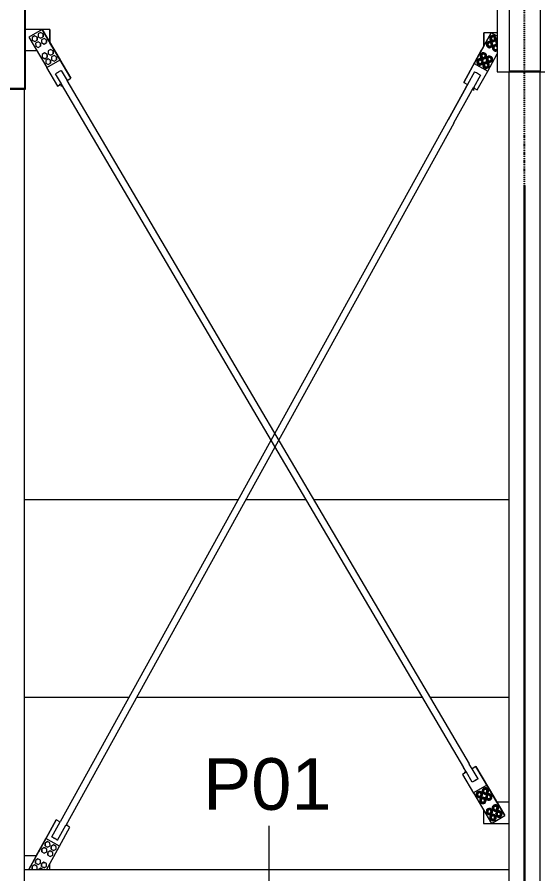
# Model space of a CAD drawing. Header units: millimetres. Extents: x 180139 to 245212, y -4005 to 9345.
# Drawn here: x 224296 to 227323, y -474 to 4504 of the extents above; entities that cross this region are included whole.
import ezdxf

# ---------------------------------------------------------------- set-up
doc = ezdxf.new("R2010")
doc.units = ezdxf.units.MM
doc.linetypes.add('1_Čerchovaná 6_0mm', pattern=[12, 6, -3, 0, -3])
for name, color, linetype, lineweight in [('A-FLOR-IDEN', 7, 'Continuous', 9), ('A-WALL', 7, 'Continuous', 9), ('S-BEAM', 7, 'Continuous', 9), ('S-COLS', 7, 'Continuous', 9), ('S-FSTN', 7, 'Continuous', 9)]:
    doc.layers.add(name, color=color, linetype=linetype, lineweight=lineweight)
doc.layers.add('S-GRID-1', color=9, linetype='1_Čerchovaná 6_0mm', lineweight=25, true_color=0x808080)
doc.styles.add('Arial_3', font='arial.ttf', dxfattribs={"height": 300})

# ---------------------------------------------------------------- blocks, each defined once
blk = doc.blocks.new('Sloup IPE - 387935-B')
at = {"layer": 'S-COLS'}
for p, q in [((-140982.9, -738), (-140982.9, 4084.9)), ((-140802.9, -738), (-140802.9, 4084.9)), ((-140802.9, -738), (-140982.9, -738))]:
    blk.add_line(p, q, dxfattribs=at)
blk = doc.blocks.new('Rámový roh_ šroubovaný s náběhem - 387951-B')
at = {"layer": 'S-FSTN'}
for p, q in [((-140982.9, 4886.6), (-140987.9, 4886.6)), ((-140987.9, 4886.6), (-140987.9, 4872.5)), ((-140797.9, 4886.6), (-140802.9, 4886.6)), ((-140797.9, 4706.8), (-140797.9, 4886.6)), ((-140987.9, 4852.1), (-140987.9, 4084.9)), ((-140797.9, 4084.9), (-140797.9, 4685.4)), ((-140918.2, 4596.8), (-140982.9, 4596.8)), ((-140982.9, 4596.8), (-140982.9, 4582.3)), ((-140982.9, 4582.3), (-140802.9, 4582.3)), ((-140982.9, 4582.3), (-140982.9, 4089.9)), ((-140905.7, 4609.1), (-140892.9, 4609.1)), ((-140886.3, 4609.1), (-140899.5, 4609.1)), ((-140892.9, 4609.1), (-140892.9, 4594.1)), ((-140892.9, 4609.1), (-140885.2, 4609.1)), ((-140802.9, 4596.8), (-140867.6, 4596.8)), ((-140802.9, 4582.3), (-140802.9, 4596.8)), ((-140802.9, 4582.3), (-140802.9, 4089.9)), ((-140987.9, 4084.9), (-140797.9, 4084.9)), ((-140802.9, 4089.9), (-140982.9, 4089.9)), ((-140937.9, 4089.9), (-140937.9, 4082.1))]:
    blk.add_line(p, q, dxfattribs=at)
at = {"layer": 'S-FSTN', "flags": 128}
for points in [[(-140899.5, 4609.1), (-140902, 4604.9), (-140905.3, 4601.5), (-140909.2, 4598.9), (-140913.6, 4597.3), (-140918.2, 4596.8)], [(-140867.6, 4596.8), (-140872.2, 4597.3), (-140876.5, 4598.9), (-140880.5, 4601.5), (-140883.8, 4604.9), (-140886.3, 4609.1)]]:
    blk.add_lwpolyline(points, dxfattribs=at)
blk = doc.blocks.new('Sloup IPE - IPE400-805084-B')
at = {"layer": 'S-COLS'}
for p, q in [((-146994.7, 3525), (-146994.7, -738)), ((-146986.1, -738), (-146986.1, 3525))]:
    blk.add_line(p, q, dxfattribs=at)
blk = doc.blocks.new('Sloup IPE - 387972-B')
at = {"layer": 'S-COLS'}
for p, q in [((-137985.4, -738), (-137985.4, 4185.3)), ((-137805.4, -738), (-137805.4, 4185.3)), ((-137805.4, -738), (-137985.4, -738))]:
    blk.add_line(p, q, dxfattribs=at)
blk = doc.blocks.new('Rámový roh_ šroubovaný s náběhem - 387988-B')
at = {"layer": 'S-FSTN'}
for p, q in [((-138053.9, 4887), (-138053.9, 4185.3)), ((-138043.3, 4887), (-138050.4, 4887)), ((-137985.4, 4887), (-138034.5, 4887)), ((-137987.5, 4885.2), (-137985.4, 4885.2)), ((-137764.9, 4887), (-137805.4, 4887)), ((-137736.9, 4185.3), (-137736.9, 4822.7)), ((-137908.2, 4582), (-137894.3, 4582)), ((-137885.3, 4582), (-137905.5, 4582)), ((-137895.4, 4582), (-137895.4, 4567)), ((-137894.3, 4582), (-137887.7, 4582)), ((-137920.7, 4575.1), (-137985.4, 4575.1)), ((-137985.4, 4575.1), (-137985.4, 4560.7)), ((-137985.4, 4560.7), (-137805.4, 4560.7)), ((-137985.4, 4560.7), (-137985.4, 4190.3)), ((-137805.4, 4575.1), (-137870.1, 4575.1)), ((-137805.4, 4560.7), (-137805.4, 4575.1)), ((-137805.4, 4560.7), (-137805.4, 4190.3)), ((-137987.5, 4497.1), (-137985.4, 4497.1)), ((-138053.9, 4185.3), (-137736.9, 4185.3)), ((-137805.4, 4190.3), (-137985.4, 4190.3)), ((-137940.4, 4190.3), (-137940.4, 4182.5))]:
    blk.add_line(p, q, dxfattribs=at)
at = {"layer": 'S-FSTN', "flags": 128}
for points in [[(-137905.5, 4582), (-137908.7, 4579.1), (-137912.4, 4576.9), (-137916.5, 4575.6), (-137920.7, 4575.1)], [(-137870.1, 4575.1), (-137874.3, 4575.6), (-137878.4, 4576.9), (-137882.1, 4579.1), (-137885.3, 4582)]]:
    blk.add_lwpolyline(points, dxfattribs=at)
blk = doc.blocks.new('Kruhové tyče - 505273-B')
at = {"layer": 'S-BEAM'}
for p, q in [((-138186, 4185.4), (-138226.4, 4112.3)), ((-138152.1, 4166.7), (-138192.5, 4093.6)), ((-138235.5, 4096), (-138339.5, 3907.9)), ((-138339.5, 3907.9), (-138235.4, 4096)), ((-138227, 4112.6), (-138236, 4096.3)), ((-138201, 4077), (-138192, 4093.3)), ((-138305.6, 3889.1), (-138201.5, 4077.3)), ((-138340, 3908.2), (-140596.3, -172.3)), ((-140561.3, -191.6), (-138305, 3888.8)), ((-140644.1, -260.1), (-140595.7, -172.6)), ((-140610.2, -278.8), (-140561.8, -191.3)), ((-140624.1, -271.1), (-140630, -267.9))]:
    blk.add_line(p, q, dxfattribs=at)
for centre, start_param, end_param in [((-138169.1, 4176.1), 4.706275, 6.024391), ((-138169.1, 4176.1), 3.388159, 4.706275), ((-138218.5, 4086.6), 6.024391, 6.277071), ((-138218.5, 4086.6), 3.141593, 3.388159), ((-138322.5, 3898.5), 6.024391, 6.277071), ((-138322.5, 3898.5), 3.141593, 3.388159), ((-140627.2, -269.5), 4.706275, 6.024391), ((-140627.2, -269.5), 3.388159, 4.706275)]:
    blk.add_ellipse(centre, major_axis=(-17.5, 9.7), ratio=0.003381, start_param=start_param, end_param=end_param, dxfattribs=at)
blk = doc.blocks.new('Kruhové tyče - 505274-B')
at = {"layer": 'S-BEAM'}
for p, q in [((-140589.3, 4193.5), (-140555, 4135.3)), ((-140588.4, 4115.6), (-140622.6, 4173.8)), ((-138215.9, 164.3), (-140554.4, 4135.6)), ((-140588.9, 4115.3), (-138250.3, 144)), ((-138200, 136), (-138216.5, 164)), ((-138199.9, 136), (-138216.4, 164)), ((-138233.4, 116.4), (-138249.8, 144.3)), ((-138199.1, 58.1), (-138233.4, 116.4)), ((-138165.7, 77.8), (-138200, 136)), ((-138190, 63.5), (-138175, 72.3))]:
    blk.add_line(p, q, dxfattribs=at)
for centre, start_param, end_param in [((-140605.9, 4183.7), 1.576817, 2.894933), ((-140605.9, 4183.7), 0.258701, 1.576817), ((-138233.1, 154.1), 0.00602, 0.258701), ((-138233.1, 154.1), 2.894933, 3.141593), ((-138182.4, 68), 1.576817, 2.894933), ((-138182.4, 68), 0.258701, 1.576817)]:
    blk.add_ellipse(centre, major_axis=(17.2, 10.1), ratio=0.003545, start_param=start_param, end_param=end_param, dxfattribs=at)
blk = doc.blocks.new('Připojení trubek s příložkami - 506287-B')
at = {"layer": 'S-FSTN'}
for p, q in [((-140618.1, -160.2), (-140722.2, -348.3)), ((-140722.2, -348.3), (-140618.2, -160.2)), ((-140618.1, -160.2), (-140618.2, -160.2)), ((-140596.7, -172), (-140618.1, -160.2)), ((-140561.3, -191.6), (-140548.4, -191.6)), ((-140561.3, -191.6), (-140553.6, -191.6)), ((-140539.4, -203.7), (-140560.8, -191.9)), ((-140600, -313.3), (-140539.4, -203.7)), ((-140678.6, -269.6), (-140777.8, -449)), ((-140777.8, -449), (-140678.6, -269.6)), ((-140734.4, -370.2), (-140678.8, -269.6)), ((-140678.7, -269.6), (-140734.3, -370.2)), ((-140682.9, -312), (-140683.2, -295.6)), ((-140669, -287.1), (-140683.1, -295.6)), ((-140683.1, -295.6), (-140682.8, -312)), ((-140599.8, -313.1), (-140678.6, -269.6)), ((-140654.6, -295), (-140669, -287.1)), ((-140668.8, -293.5), (-140669, -293.5)), ((-140654.3, -311.5), (-140654.6, -295)), ((-140688.3, -322.1), (-140702.5, -330.6)), ((-140702.5, -330.6), (-140702.2, -347)), ((-140702.2, -347), (-140702.5, -330.6)), ((-140702.2, -347), (-140687.7, -355)), ((-140673.9, -330), (-140688.3, -322.1)), ((-140688.1, -328.5), (-140688.3, -328.5)), ((-140687.7, -355), (-140673.6, -346.5)), ((-140682.8, -312), (-140668.4, -320)), ((-140675.5, -450), (-140599.8, -313.1)), ((-140673.6, -346.5), (-140673.9, -330)), ((-140669, -313.5), (-140668.8, -313.5)), ((-140668.4, -320), (-140654.3, -311.5)), ((-140653.3, -341.4), (-140667.5, -349.9)), ((-140638.9, -349.4), (-140653.3, -341.4)), ((-140653.1, -347.9), (-140653.3, -347.9)), ((-140647.9, -331.4), (-140648.2, -314.9)), ((-140634, -306.4), (-140648.1, -314.9)), ((-140648.1, -314.9), (-140647.8, -331.4)), ((-140647.8, -331.4), (-140633.4, -339.4)), ((-140619.6, -314.4), (-140634, -306.4)), ((-140633.8, -312.9), (-140634, -312.9)), ((-140634, -332.9), (-140633.8, -332.9)), ((-140633.4, -339.4), (-140619.3, -330.9)), ((-140619.3, -330.9), (-140619.6, -314.4)), ((-140734.3, -370.2), (-140802.9, -370.2)), ((-140738.5, -412.7), (-140738.8, -396.2)), ((-140724.6, -387.7), (-140738.7, -396.2)), ((-140738.7, -396.2), (-140738.4, -412.7)), ((-140710.2, -395.7), (-140724.6, -387.7)), ((-140724.4, -394.2), (-140724.6, -394.2)), ((-140709.9, -412.2), (-140710.2, -395.7)), ((-140688.3, -348.5), (-140688.1, -348.5)), ((-140667.5, -349.9), (-140667.1, -366.4)), ((-140667.2, -366.4), (-140667.5, -349.9)), ((-140667.1, -366.4), (-140652.7, -374.4)), ((-140653.3, -367.9), (-140653.1, -367.9)), ((-140652.7, -374.4), (-140638.6, -365.9)), ((-140638.6, -365.9), (-140638.9, -349.4)), ((-140757.9, -447.7), (-140758.2, -431.2)), ((-140744, -422.7), (-140758.1, -431.2)), ((-140758.1, -431.2), (-140757.8, -447.7)), ((-140757.8, -447.7), (-140753.6, -450)), ((-140729.6, -430.7), (-140744, -422.7)), ((-140743.8, -429.2), (-140744, -429.2)), ((-140738.4, -412.7), (-140724, -420.7)), ((-140734, -450), (-140729.3, -447.2)), ((-140729.3, -447.2), (-140729.6, -430.7)), ((-140724.6, -414.2), (-140724.4, -414.2)), ((-140724, -420.7), (-140709.9, -412.2)), ((-140709, -442.1), (-140722.2, -450)), ((-140694.6, -450), (-140709, -442.1)), ((-140703.5, -432), (-140703.8, -415.6)), ((-140689.6, -407.1), (-140703.7, -415.6)), ((-140703.7, -415.6), (-140703.4, -432)), ((-140703.4, -432), (-140689, -440)), ((-140675.2, -415), (-140689.6, -407.1)), ((-140689.4, -413.5), (-140689.6, -413.5)), ((-140689.6, -433.5), (-140689.4, -433.5)), ((-140689, -440), (-140674.9, -431.5)), ((-140674.9, -431.5), (-140675.2, -415)), ((-140655.5, -450), (-140655.5, -413.9)), ((-140777.8, -449), (-140776, -450)), ((-140744, -449.2), (-140743.8, -449.2)), ((-140708.8, -448.5), (-140709, -448.5))]:
    blk.add_line(p, q, dxfattribs=at)
blk = doc.blocks.new('Připojení trubek s příložkami - 506289-B')
at = {"layer": 'S-FSTN'}
for p, q in [((-138234.3, 115.8), (-138255.5, 103.4)), ((-138255.5, 103.4), (-138191.9, -4.6)), ((-138246.7, 116), (-138233.9, 116)), ((-138241.6, 116), (-138233.9, 116)), ((-138233.9, 117.2), (-138233.9, 116.1)), ((-138177.9, 149), (-138200.2, 135.9)), ((-138068.8, -36.2), (-138177.9, 149)), ((-138177.8, 149), (-138177.9, 149)), ((-138177.8, 149), (-138068.7, -36.2)), ((-138114.6, 41.3), (-138192.1, -4.4)), ((-138158.2, 3.3), (-138172.4, -5.1)), ((-138143.8, -4.8), (-138158.2, 3.3)), ((-138158.1, 3.3), (-138143.7, -4.8)), ((-138157.9, 5.3), (-138157.9, 5.3)), ((-138123.7, 23.6), (-138137.9, 15.2)), ((-138137.9, 15.2), (-138137.8, -1.3)), ((-138109.4, 15.5), (-138123.7, 23.6)), ((-138123.6, 23.6), (-138109.2, 15.5)), ((-138123.6, 17.1), (-138123.6, 17.1)), ((-138123.4, 25.6), (-138123.5, 25.6)), ((-138010.5, -135.3), (-138114.6, 41.3)), ((-138114.5, 41.3), (-138010.5, -135.3)), ((-138056.1, -57.8), (-138114.4, 41.3)), ((-138114.3, 41.3), (-138056, -57.8)), ((-138109.2, -1), (-138109.4, 15.5)), ((-138109.2, 15.5), (-138109.1, -1)), ((-138192.1, -4.4), (-138088.1, -181)), ((-138172.4, -5.1), (-138172.3, -21.6)), ((-138172.3, -21.6), (-138157.9, -29.7)), ((-138158.1, -3.2), (-138158.1, -3.2)), ((-138158.1, -23.2), (-138158.1, -23.2)), ((-138157.9, -29.7), (-138143.7, -21.3)), ((-138157.9, -31.7), (-138157.9, -31.7)), ((-138143.6, -21.3), (-138157.8, -29.7)), ((-138137.9, -31.2), (-138152.1, -39.5)), ((-138152.1, -39.5), (-138152, -56)), ((-138143.7, -21.3), (-138143.8, -4.8)), ((-138143.7, -4.8), (-138143.6, -21.3)), ((-138143.6, -21.3), (-138143.7, -21.3)), ((-138123.5, -39.3), (-138137.9, -31.2)), ((-138137.8, -1.3), (-138123.4, -9.4)), ((-138137.8, -31.2), (-138123.4, -39.3)), ((-138137.8, -37.7), (-138137.8, -37.7)), ((-138137.6, -29.2), (-138137.6, -29.2)), ((-138123.6, -2.9), (-138123.6, -2.9)), ((-138123.5, -11.4), (-138123.4, -11.4)), ((-138123.4, -55.8), (-138123.5, -39.3)), ((-138123.4, -9.4), (-138109.2, -1)), ((-138123.4, -39.3), (-138123.3, -55.8)), ((-138109.1, -1), (-138123.3, -9.4)), ((-138103.4, -10.9), (-138117.7, -19.3)), ((-138117.7, -19.3), (-138117.5, -35.8)), ((-138117.5, -35.8), (-138103.2, -43.9)), ((-138109.1, -1), (-138109.2, -1)), ((-138089.1, -19), (-138103.4, -10.9)), ((-138103.3, -10.9), (-138088.9, -19)), ((-138103.3, -17.4), (-138103.3, -17.4)), ((-138103.3, -37.4), (-138103.3, -37.4)), ((-138103.1, -8.9), (-138103.2, -8.9)), ((-138103.2, -43.9), (-138088.9, -35.5)), ((-138103.2, -45.9), (-138103.1, -45.9)), ((-138088.8, -35.5), (-138103, -43.9)), ((-138088.9, -35.5), (-138089.1, -19)), ((-138088.9, -19), (-138088.8, -35.5)), ((-138088.8, -35.5), (-138088.9, -35.5)), ((-138152, -56), (-138137.6, -64.2)), ((-138137.8, -57.7), (-138137.8, -57.7)), ((-138137.6, -64.2), (-138123.4, -55.8)), ((-138137.6, -66.2), (-138137.6, -66.2)), ((-138123.3, -55.8), (-138137.5, -64.2)), ((-138123.3, -55.8), (-138123.4, -55.8)), ((-138099.8, -95.8), (-138114.1, -104.2)), ((-138085.5, -103.9), (-138099.8, -95.8)), ((-138099.7, -95.8), (-138085.4, -103.9)), ((-138099.5, -93.8), (-138099.6, -93.8)), ((-138065.4, -75.5), (-138079.6, -83.9)), ((-138079.6, -83.9), (-138079.5, -100.4)), ((-138051, -83.6), (-138065.4, -75.5)), ((-138065.3, -75.5), (-138050.9, -83.6)), ((-138065.2, -82), (-138065.3, -82)), ((-138065.1, -73.5), (-138065.1, -73.5)), ((-137985.4, -57.8), (-138056.1, -57.8)), ((-138050.9, -100.1), (-138051, -83.6)), ((-138050.9, -83.6), (-138050.8, -100.1)), ((-138133.7, -103.6), (-138133.7, -181)), ((-138114.1, -104.2), (-138113.9, -120.7)), ((-138113.9, -120.7), (-138099.6, -128.8)), ((-138099.7, -102.3), (-138099.7, -102.3)), ((-138099.7, -122.3), (-138099.7, -122.3)), ((-138099.6, -128.8), (-138085.3, -120.4)), ((-138099.6, -130.8), (-138099.5, -130.8)), ((-138085.2, -120.4), (-138099.4, -128.8)), ((-138079.5, -130.3), (-138093.8, -138.6)), ((-138093.8, -138.6), (-138093.6, -155.1)), ((-138088.1, -181), (-138010.5, -135.3)), ((-138085.3, -120.4), (-138085.5, -103.9)), ((-138085.4, -103.9), (-138085.2, -120.4)), ((-138085.2, -120.4), (-138085.3, -120.4)), ((-138079.5, -100.4), (-138065.1, -108.5)), ((-138065.2, -138.4), (-138079.5, -130.3)), ((-138079.4, -130.3), (-138065.1, -138.4)), ((-138079.4, -136.8), (-138079.4, -136.8)), ((-138079.2, -128.3), (-138079.3, -128.3)), ((-138065.3, -102), (-138065.2, -102)), ((-138065, -154.9), (-138065.2, -138.4)), ((-138065.1, -108.5), (-138050.9, -100.1)), ((-138065.1, -110.5), (-138065.1, -110.5)), ((-138065.1, -138.4), (-138064.9, -154.9)), ((-138050.8, -100.1), (-138065, -108.5)), ((-138045.1, -110), (-138059.3, -118.3)), ((-138059.3, -118.3), (-138059.2, -134.8)), ((-138059.2, -134.8), (-138044.8, -143)), ((-138050.8, -100.1), (-138050.9, -100.1)), ((-138030.7, -118.1), (-138045.1, -110)), ((-138045, -110), (-138030.6, -118.1)), ((-138044.9, -116.5), (-138045, -116.5)), ((-138045, -136.5), (-138044.9, -136.5)), ((-138044.8, -108), (-138044.8, -108)), ((-138044.8, -143), (-138030.6, -134.6)), ((-138044.8, -145), (-138044.8, -145)), ((-138030.5, -134.6), (-138044.7, -143)), ((-138030.6, -134.6), (-138030.7, -118.1)), ((-138030.6, -118.1), (-138030.5, -134.6)), ((-138030.5, -134.6), (-138030.6, -134.6)), ((-138133.7, -181), (-137985.4, -181)), ((-138093.6, -155.1), (-138079.3, -163.3)), ((-138079.4, -156.8), (-138079.4, -156.8)), ((-138079.3, -163.3), (-138065, -154.9)), ((-138079.3, -165.3), (-138079.2, -165.3)), ((-138064.9, -154.9), (-138079.1, -163.3)), ((-138064.9, -154.9), (-138065, -154.9))]:
    blk.add_line(p, q, dxfattribs=at)
for centre, major_axis, start_param, end_param in [((-138157.9, -13.2), (0, 18.5), 0.532197, 3.67379), ((-138157.9, -13.2), (0, 18.5), 3.67379, 6.815382), ((-138123.5, 7.1), (0, 18.5), 0.532197, 3.67379), ((-138123.6, 7.1), (0, 10), 0.532197, 3.67379), ((-138123.6, 7.1), (0, 10), 1.055796, 1.841194), ((-138123.5, 7.1), (0, 18.5), 3.67379, 6.815382), ((-138123.6, 7.1), (0, 10), 0.532197, 0.793996), ((-138123.6, 7.1), (0, 10), 3.67379, 6.815382), ((-138123.6, 7.1), (0, 10), 0.008598, 0.532197), ((-138123.6, 7.1), (0, 10), 5.506385, 6.283185), ((-138123.6, 7.1), (0, 10), 3.935589, 5.244586), ((-138123.4, 7.1), (0, 18.5), 4.197388, 5.244586), ((-138158.1, -13.2), (0, 10), 0.532197, 3.67379), ((-138158.1, -13.2), (0, 10), 1.055796, 1.841194), ((-138158.1, -13.2), (0, 10), 0.532197, 0.793996), ((-138158.1, -13.2), (0, 10), 3.67379, 6.815382), ((-138158.1, -13.2), (0, 10), 0.008598, 0.532197), ((-138158.1, -13.2), (0, 10), 2.626592, 3.141593), ((-138137.6, -47.7), (0, 18.5), 0.532197, 3.67379), ((-138158.1, -13.2), (0, 10), 5.506385, 6.283185), ((-138158.1, -13.2), (0, 10), 3.150191, 3.67379), ((-138158.1, -13.2), (0, 10), 3.935589, 5.244586), ((-138137.8, -47.7), (0, 10), 0.532197, 3.67379), ((-138137.8, -47.7), (0, 10), 1.055796, 1.841194), ((-138137.6, -47.7), (0, 18.5), 3.67379, 6.815382), ((-138137.8, -47.7), (0, 10), 0.532197, 0.793996), ((-138137.8, -47.7), (0, 10), 3.67379, 6.815382), ((-138137.8, -47.7), (0, 10), 0.008598, 0.532197), ((-138157.9, -13.2), (0, 18.5), 5.042895, 5.244586), ((-138157.9, -13.2), (0, 18.5), 4.197388, 4.982786), ((-138137.8, -47.7), (0, 10), 5.506385, 6.283185), ((-138137.8, -47.7), (0, 10), 3.935589, 5.244586), ((-138123.6, 7.1), (0, 10), 2.626592, 3.141593), ((-138103.2, -27.4), (0, 18.5), 0.532197, 3.67379), ((-138123.6, 7.1), (0, 10), 3.150191, 3.67379), ((-138137.6, -47.7), (0, 18.5), 4.197388, 5.244586), ((-138103.3, -27.4), (0, 10), 0.532197, 3.67379), ((-138103.3, -27.4), (0, 10), 1.055796, 1.841194), ((-138103.2, -27.4), (0, 18.5), 3.67379, 6.815382), ((-138103.3, -27.4), (0, 10), 0.532197, 0.793996), ((-138103.3, -27.4), (0, 10), 3.67379, 6.815382), ((-138103.3, -27.4), (0, 10), 0.031388, 0.532197), ((-138103.3, -27.4), (0, 10), 2.626592, 3.110078), ((-138103.3, -27.4), (0, 10), 5.506385, 6.283185), ((-138103.3, -27.4), (0, 10), 3.150191, 3.67379), ((-138103.3, -27.4), (0, 10), 3.935589, 5.244586), ((-138103.1, -27.4), (0, 18.5), 4.197388, 5.244586), ((-138137.8, -47.7), (0, 10), 2.626592, 3.141593), ((-138137.8, -47.7), (0, 10), 3.150191, 3.67379), ((-138099.6, -112.3), (0, 18.5), 0.532197, 3.67379), ((-138099.6, -112.3), (0, 18.5), 3.67379, 6.815382), ((-138065.1, -92), (0, 18.5), 0.532197, 3.67379), ((-138065.2, -92), (0, 10), 1.055796, 1.841194), ((-138065.3, -92), (0, 10), 0.532197, 3.67379), ((-138065.1, -92), (0, 18.5), 3.67379, 6.815382), ((-138065.2, -92), (0, 10), 0.532197, 0.671675), ((-138065.3, -92), (0, 10), 3.67379, 6.815382), ((-138065.2, -92), (0, 10), 0.008598, 0.532197), ((-138065.2, -92), (0, 10), 5.506385, 6.283185), ((-138065.2, -92), (0, 10), 3.935589, 5.244586), ((-138065.1, -92), (0, 18.5), 4.197388, 5.244586), ((-138099.7, -112.3), (0, 10), 0.532197, 3.67379), ((-138099.7, -112.3), (0, 10), 1.055796, 1.841194), ((-138099.7, -112.3), (0, 10), 0.532197, 0.793996), ((-138099.7, -112.3), (0, 10), 3.67379, 6.815382), ((-138099.7, -112.3), (0, 10), 0.008598, 0.532197), ((-138099.7, -112.3), (0, 10), 2.737469, 3.141593), ((-138079.3, -146.8), (0, 18.5), 0.532197, 3.67379), ((-138099.7, -112.3), (0, 10), 5.506385, 6.283185), ((-138099.7, -112.3), (0, 10), 3.150191, 3.67379), ((-138099.7, -112.3), (0, 10), 3.935589, 5.244586), ((-138079.4, -146.8), (0, 10), 0.532197, 3.67379), ((-138079.4, -146.8), (0, 10), 1.055796, 1.841194), ((-138079.3, -146.8), (0, 18.5), 3.67379, 6.815382), ((-138079.4, -146.8), (0, 10), 0.532197, 0.793996), ((-138079.4, -146.8), (0, 10), 3.67379, 6.815382), ((-138079.4, -146.8), (0, 10), 0.008598, 0.532197), ((-138099.5, -112.3), (0, 18.5), 4.197388, 5.244586), ((-138079.4, -146.8), (0, 10), 5.506385, 6.283185), ((-138079.4, -146.8), (0, 10), 3.935589, 5.244586), ((-138065.2, -92), (0, 10), 2.626592, 3.141593), ((-138044.8, -126.5), (0, 18.5), 0.532197, 3.67379), ((-138065.2, -92), (0, 10), 3.150191, 3.67379), ((-138079.2, -146.8), (0, 18.5), 4.197388, 5.244586), ((-138045, -126.5), (0, 10), 0.532197, 3.67379), ((-138044.9, -126.5), (0, 10), 1.055796, 1.841194), ((-138044.8, -126.5), (0, 18.5), 3.67379, 6.815382), ((-138044.9, -126.5), (0, 10), 0.532197, 0.793996), ((-138045, -126.5), (0, 10), 3.67379, 6.815382), ((-138044.9, -126.5), (0, 10), 0.008598, 0.532197), ((-138044.9, -126.5), (0, 10), 2.626592, 3.141593), ((-138044.9, -126.5), (0, 10), 5.506385, 6.283185), ((-138044.9, -126.5), (0, 10), 3.150191, 3.67379), ((-138044.9, -126.5), (0, 10), 3.935589, 5.244586), ((-138044.8, -126.5), (0, 18.5), 4.197388, 5.244586), ((-138079.4, -146.8), (0, 10), 2.626592, 3.141593), ((-138079.4, -146.8), (0, 10), 3.150191, 3.67379)]:
    blk.add_ellipse(centre, major_axis=major_axis, ratio=0.999976, start_param=start_param, end_param=end_param, dxfattribs=at)
blk = doc.blocks.new('Připojení trubek s příložkami - 506290-B')
at = {"layer": 'S-FSTN'}
for p, q in [((-140654.7, 4432.6), (-140797.9, 4432.6)), ((-140700.4, 4432.6), (-140778, 4387)), ((-140596.4, 4256), (-140700.4, 4432.6)), ((-140700.3, 4432.6), (-140596.3, 4256)), ((-140654.7, 4355.1), (-140654.7, 4432.6)), ((-140654.6, 4432.6), (-140654.6, 4355.1)), ((-140778, 4387), (-140673.9, 4210.3)), ((-140744, 4394.6), (-140758.2, 4386.2)), ((-140758.2, 4386.2), (-140758, 4369.7)), ((-140729.6, 4386.5), (-140744, 4394.6)), ((-140743.5, 4388.1), (-140743.7, 4388.1)), ((-140729.5, 4370), (-140729.6, 4386.5)), ((-140729.5, 4386.5), (-140729.4, 4370)), ((-140709.5, 4414.9), (-140723.7, 4406.5)), ((-140723.7, 4406.5), (-140723.6, 4390)), ((-140723.6, 4390), (-140709.2, 4381.9)), ((-140695.2, 4406.8), (-140709.5, 4414.9)), ((-140709.1, 4408.4), (-140709.3, 4408.4)), ((-140709.3, 4388.4), (-140709.1, 4388.4)), ((-140709.2, 4381.9), (-140695, 4390.3)), ((-140695, 4390.3), (-140695.2, 4406.8)), ((-140695.1, 4406.8), (-140694.9, 4390.3)), ((-140758, 4369.7), (-140743.7, 4361.6)), ((-140743.7, 4361.6), (-140729.5, 4370)), ((-140743.7, 4368.1), (-140743.5, 4368.1)), ((-140723.7, 4360.1), (-140737.9, 4351.8)), ((-140737.9, 4351.8), (-140737.7, 4335.3)), ((-140737.7, 4335.3), (-140723.4, 4327.2)), ((-140709.3, 4352), (-140723.7, 4360.1)), ((-140723.2, 4353.6), (-140723.4, 4353.6)), ((-140723.4, 4327.2), (-140709.2, 4335.5)), ((-140723.4, 4333.6), (-140723.2, 4333.6)), ((-140709.2, 4335.5), (-140709.3, 4352)), ((-140709.2, 4352), (-140709.1, 4335.5)), ((-140689.2, 4380.4), (-140703.4, 4372.1)), ((-140703.4, 4372.1), (-140703.3, 4355.6)), ((-140703.3, 4355.6), (-140688.9, 4347.5)), ((-140674.9, 4372.3), (-140689.2, 4380.4)), ((-140688.8, 4373.9), (-140689, 4373.9)), ((-140689, 4353.9), (-140688.8, 4353.9)), ((-140688.9, 4347.5), (-140674.7, 4355.8)), ((-140674.7, 4355.8), (-140674.9, 4372.3)), ((-140674.8, 4372.3), (-140674.6, 4355.8)), ((-140654.7, 4355.3), (-140596.2, 4256)), ((-140596.3, 4256), (-140654.7, 4355.2)), ((-140532.9, 4148.3), (-140642, 4333.5)), ((-140641.9, 4333.5), (-140532.8, 4148.3)), ((-140797.9, 4309.4), (-140732.3, 4309.4)), ((-140685.6, 4295.5), (-140699.8, 4287.1)), ((-140699.8, 4287.1), (-140699.7, 4270.7)), ((-140671.3, 4287.4), (-140685.6, 4295.5)), ((-140685.2, 4289), (-140685.4, 4289)), ((-140671.1, 4270.9), (-140671.3, 4287.4)), ((-140671.2, 4287.4), (-140671, 4270.9)), ((-140651.1, 4315.8), (-140665.3, 4307.4)), ((-140665.3, 4307.4), (-140665.2, 4291)), ((-140665.2, 4291), (-140650.9, 4282.8)), ((-140636.8, 4307.7), (-140651.1, 4315.8)), ((-140650.7, 4309.3), (-140650.9, 4309.3)), ((-140650.9, 4282.8), (-140636.7, 4291.2)), ((-140650.9, 4289.3), (-140650.7, 4289.3)), ((-140630.9, 4281.3), (-140645, 4273)), ((-140636.7, 4291.2), (-140636.8, 4307.7)), ((-140636.7, 4307.7), (-140636.6, 4291.2)), ((-140616.5, 4273.2), (-140630.9, 4281.3)), ((-140699.7, 4270.7), (-140685.3, 4262.5)), ((-140685.4, 4269), (-140685.2, 4269)), ((-140685.3, 4262.5), (-140671.1, 4270.9)), ((-140665.3, 4261), (-140679.5, 4252.7)), ((-140679.5, 4252.7), (-140679.4, 4236.2)), ((-140679.4, 4236.2), (-140665, 4228.1)), ((-140673.9, 4210.3), (-140596.4, 4256)), ((-140651, 4252.9), (-140665.3, 4261)), ((-140664.9, 4254.5), (-140665.1, 4254.5)), ((-140665.1, 4234.5), (-140664.9, 4234.5)), ((-140665, 4228.1), (-140650.8, 4236.4)), ((-140650.8, 4236.4), (-140651, 4252.9)), ((-140650.9, 4252.9), (-140650.7, 4236.4)), ((-140645, 4273), (-140644.9, 4256.5)), ((-140644.9, 4256.5), (-140630.6, 4248.4)), ((-140630.4, 4274.8), (-140630.6, 4274.8)), ((-140630.6, 4248.4), (-140616.4, 4256.7)), ((-140630.6, 4254.8), (-140630.4, 4254.8)), ((-140616.4, 4256.7), (-140616.5, 4273.2)), ((-140616.4, 4273.2), (-140616.3, 4256.7)), ((-140674, 4210.6), (-140610.4, 4102.6)), ((-140555, 4135.3), (-140532.9, 4148.3)), ((-140532.9, 4148.3), (-140532.8, 4148.3)), ((-140610.4, 4102.6), (-140588.4, 4115.6)), ((-140610.4, 4102.6), (-140610.4, 4102.6)), ((-140601.7, 4115.3), (-140597.1, 4115.3)), ((-140588.9, 4115.3), (-140588.9, 4100.3))]:
    blk.add_line(p, q, dxfattribs=at)
blk = doc.blocks.new('Připojení trubek s příložkami - 506291-B')
at = {"layer": 'S-FSTN'}
for p, q in [((-138188.3, 4234.1), (-138089.2, 4413.5)), ((-138089.1, 4413.5), (-138188.3, 4234.1)), ((-138132.8, 4334.8), (-138132.8, 4413.5)), ((-138053.9, 4413.5), (-138132.7, 4413.5)), ((-138132.7, 4413.5), (-138132.7, 4334.8)), ((-138093.7, 4387.5), (-138079.5, 4396)), ((-138093.4, 4371), (-138093.7, 4387.5)), ((-138093.7, 4387.5), (-138093.6, 4387.5)), ((-138079.4, 4396), (-138093.6, 4387.5)), ((-138093.6, 4387.5), (-138093.3, 4371)), ((-138053.9, 4394.1), (-138089.1, 4413.5)), ((-138065, 4388.1), (-138079.4, 4396)), ((-138079.2, 4398), (-138079.3, 4398)), ((-138079.1, 4389.5), (-138079.1, 4389.5)), ((-138064.7, 4371.6), (-138065, 4388.1)), ((-138188.5, 4234.1), (-138132.7, 4335)), ((-138132.7, 4334.9), (-138188.4, 4234.1)), ((-138113, 4352.5), (-138098.9, 4361)), ((-138112.7, 4336), (-138113, 4352.5)), ((-138113, 4352.5), (-138112.9, 4352.5)), ((-138098.8, 4361), (-138112.9, 4352.5)), ((-138112.9, 4352.5), (-138112.6, 4336)), ((-138098.3, 4328), (-138112.7, 4336)), ((-138112.6, 4336), (-138098.2, 4328)), ((-138084.3, 4353), (-138098.8, 4361)), ((-138098.6, 4363), (-138098.7, 4363)), ((-138098.4, 4354.5), (-138098.5, 4354.5)), ((-138098.5, 4334.5), (-138098.4, 4334.5)), ((-138098.2, 4328), (-138084, 4336.6)), ((-138078.9, 4363), (-138093.4, 4371)), ((-138093.3, 4371), (-138078.8, 4363)), ((-138084, 4336.6), (-138084.3, 4353)), ((-138079.3, 4361), (-138079.2, 4361)), ((-138079.1, 4369.5), (-138079.1, 4369.5)), ((-138078.8, 4363), (-138064.7, 4371.6)), ((-138078, 4333.2), (-138063.9, 4341.7)), ((-138077.7, 4316.7), (-138078, 4333.2)), ((-138078, 4333.2), (-138077.9, 4333.2)), ((-138063.8, 4341.7), (-138077.9, 4333.2)), ((-138077.9, 4333.2), (-138077.6, 4316.7)), ((-138053.9, 4336.2), (-138063.8, 4341.7)), ((-138063.6, 4343.7), (-138063.7, 4343.7)), ((-138063.4, 4335.2), (-138063.5, 4335.2)), ((-138058.7, 4368.2), (-138053.9, 4371.1)), ((-138058.4, 4351.7), (-138058.7, 4368.2)), ((-138058.7, 4368.2), (-138058.6, 4368.2)), ((-138053.9, 4371), (-138058.6, 4368.2)), ((-138058.6, 4368.2), (-138058.2, 4351.7)), ((-138053.9, 4349.2), (-138058.4, 4351.7)), ((-138058.2, 4351.7), (-138053.9, 4349.3)), ((-138248.9, 4124.7), (-138144.9, 4312.9)), ((-138144.8, 4312.9), (-138248.8, 4124.7)), ((-138149.3, 4286.9), (-138135.8, 4295)), ((-138149, 4270.4), (-138149.3, 4286.9)), ((-138149.3, 4286.9), (-138149.2, 4286.9)), ((-138135.1, 4295.4), (-138149.2, 4286.9)), ((-138149.2, 4286.9), (-138148.9, 4270.4)), ((-138120.6, 4287.4), (-138135.1, 4295.4)), ((-138134.9, 4297.4), (-138134.9, 4297.4)), ((-138134.7, 4288.9), (-138134.8, 4288.9)), ((-138120.3, 4270.9), (-138120.6, 4287.4)), ((-138109.5, 4190.6), (-138053.9, 4291.2)), ((-138098.7, 4326), (-138098.6, 4326)), ((-138063.3, 4308.7), (-138077.7, 4316.7)), ((-138077.6, 4316.7), (-138063.2, 4308.7)), ((-138063.7, 4306.7), (-138063.6, 4306.7)), ((-138063.5, 4315.2), (-138063.4, 4315.2)), ((-138063.2, 4308.7), (-138053.9, 4314.3)), ((-138188.3, 4234.1), (-138109.5, 4190.6)), ((-138168.4, 4235.4), (-138168.7, 4251.9)), ((-138168.7, 4251.9), (-138168.6, 4251.9)), ((-138154.4, 4260.4), (-138168.6, 4251.9)), ((-138168.6, 4251.9), (-138168.3, 4235.4)), ((-138168.3, 4235.4), (-138153.8, 4227.4)), ((-138168, 4252.3), (-138154.6, 4260.4)), ((-138153.9, 4227.4), (-138168, 4235.2)), ((-138140, 4252.4), (-138154.4, 4260.4)), ((-138154.2, 4262.4), (-138154.3, 4262.4)), ((-138154.1, 4253.9), (-138154.1, 4253.9)), ((-138154.1, 4233.9), (-138154.1, 4233.9)), ((-138153.8, 4227.4), (-138139.7, 4235.9)), ((-138135.8, 4263.1), (-138149, 4270.4)), ((-138148.9, 4270.4), (-138134.5, 4262.4)), ((-138139.7, 4235.9), (-138140, 4252.4)), ((-138134.9, 4260.4), (-138134.9, 4260.4)), ((-138134.8, 4268.9), (-138134.7, 4268.9)), ((-138134.5, 4262.4), (-138120.3, 4270.9)), ((-138133.7, 4232.5), (-138119.5, 4241)), ((-138133.4, 4216), (-138133.7, 4232.5)), ((-138133.7, 4232.5), (-138133.6, 4232.5)), ((-138119.4, 4241), (-138133.6, 4232.5)), ((-138133.6, 4232.5), (-138133.3, 4216)), ((-138105, 4233.1), (-138119.4, 4241)), ((-138119.2, 4243), (-138119.3, 4243)), ((-138119.1, 4234.5), (-138119.1, 4234.5)), ((-138114.3, 4267.5), (-138100.2, 4276)), ((-138114, 4251), (-138114.3, 4267.5)), ((-138114.3, 4267.5), (-138114.2, 4267.5)), ((-138100.1, 4276), (-138114.2, 4267.5)), ((-138114.2, 4267.5), (-138113.9, 4251)), ((-138099.6, 4243), (-138114, 4251)), ((-138113.9, 4251), (-138099.5, 4243)), ((-138104.7, 4216.6), (-138105, 4233.1)), ((-138085.6, 4268.1), (-138100.1, 4276)), ((-138099.9, 4278), (-138099.9, 4278)), ((-138099.9, 4241), (-138099.9, 4241)), ((-138099.7, 4269.5), (-138099.8, 4269.5)), ((-138099.8, 4249.5), (-138099.7, 4249.5)), ((-138099.5, 4243), (-138085.3, 4251.6)), ((-138085.3, 4251.6), (-138085.6, 4268.1)), ((-138170.1, 4081.2), (-138109.4, 4190.8)), ((-138154.3, 4225.4), (-138154.2, 4225.4)), ((-138133.3, 4216), (-138118.8, 4208)), ((-138118.9, 4208), (-138132.5, 4215.6)), ((-138119.3, 4206), (-138119.2, 4206)), ((-138119.1, 4214.5), (-138119.1, 4214.5)), ((-138118.8, 4208), (-138104.7, 4216.6)), ((-138248.9, 4124.7), (-138248.8, 4124.7)), ((-138248.8, 4124.7), (-138226.4, 4112.3)), ((-138192.5, 4093.6), (-138170.1, 4081.2)), ((-138192, 4093.3), (-138192, 4078.3)), ((-138189, 4093.3), (-138184.3, 4093.3)), ((-138170.1, 4081.2), (-138170.1, 4081.2))]:
    blk.add_line(p, q, dxfattribs=at)
for centre, major_axis, start_param, end_param in [((-138079.3, 4379.5), (0, 18.5), 1.065687, 2.112884), ((-138079.2, 4379.5), (0, 18.5), 5.778076, 8.919668), ((-138079.1, 4379.5), (0, 10), 1.327486, 2.636483), ((-138079.1, 4379.5), (0, 10), 5.778076, 8.919668), ((-138079.2, 4379.5), (0, 18.5), 2.636483, 5.778076), ((-138079.1, 4379.5), (0, 10), 6.039875, 7.348872), ((-138079.1, 4379.5), (0, 10), 2.636483, 5.778076), ((-138079.1, 4379.5), (0, 10), 5.516276, 5.778076), ((-138079.1, 4379.5), (0, 10), 4.730878, 5.254477), ((-138098.6, 4344.5), (0, 18.5), 5.778076, 8.919668), ((-138098.7, 4344.5), (0, 18.5), 1.065687, 2.112884), ((-138098.5, 4344.5), (0, 10), 1.327486, 2.636483), ((-138098.4, 4344.5), (0, 10), 0.542088, 2.636483), ((-138098.6, 4344.5), (0, 18.5), 2.636483, 5.778076), ((-138098.5, 4344.5), (0, 10), 0.542088, 1.065687), ((-138098.4, 4344.5), (0, 10), 5.778076, 6.825079), ((-138098.5, 4344.5), (0, 10), 6.039875, 6.822021), ((-138098.4, 4344.5), (0, 10), 2.636483, 5.778076), ((-138098.5, 4344.5), (0, 10), 2.636483, 2.898282), ((-138098.5, 4344.5), (0, 10), 3.160082, 3.94548), ((-138098.5, 4344.5), (0, 10), 4.730878, 5.778076), ((-138063.6, 4325.2), (0, 18.5), 5.778076, 8.919668), ((-138079.1, 4379.5), (0, 10), 2.636483, 2.898282), ((-138079.3, 4379.5), (0, 18.5), 2.898282, 3.141593), ((-138063.7, 4325.2), (0, 18.5), 1.065687, 2.112884), ((-138079.1, 4379.5), (0, 10), 3.160082, 3.94548), ((-138063.4, 4325.2), (0, 10), 5.778076, 8.919668), ((-138063.5, 4325.2), (0, 10), 6.039875, 7.211346), ((-138044.3, 4360.2), (0, 18.5), 1.065687, 2.112884), ((-138044.2, 4360.2), (0, 18.5), 0.549476, 2.589382), ((-138063.5, 4325.2), (0, 10), 5.000351, 5.778076), ((-138063.4, 4325.2), (0, 10), 5.007362, 5.778076), ((-138044.1, 4360.2), (0, 10), 1.391412, 1.73842), ((-138044.1, 4360.2), (0, 10), 1.416397, 1.719589), ((-138134.9, 4278.9), (0, 18.5), 5.778076, 8.919668), ((-138134.9, 4278.9), (0, 18.5), 1.065687, 2.112884), ((-138134.7, 4278.9), (0, 10), 5.778076, 8.919668), ((-138134.8, 4278.9), (0, 10), 1.327486, 2.636483), ((-138134.9, 4278.9), (0, 18.5), 2.636483, 5.778076), ((-138134.8, 4278.9), (0, 10), 6.039875, 7.348872), ((-138134.7, 4278.9), (0, 10), 2.636483, 5.778076), ((-138134.8, 4278.9), (0, 10), 4.730878, 5.778076), ((-138098.7, 4344.5), (0, 18.5), 2.898282, 3.141593), ((-138063.5, 4325.2), (0, 10), 1.327486, 2.112884), ((-138063.6, 4325.2), (0, 18.5), 2.636483, 3.683681), ((-138063.5, 4325.2), (0, 10), 2.214193, 2.636483), ((-138063.4, 4325.2), (0, 10), 2.636483, 4.426765), ((-138063.5, 4325.2), (0, 10), 2.636483, 2.898282), ((-138063.7, 4325.2), (0, 18.5), 2.898282, 3.141593), ((-138063.5, 4325.2), (0, 10), 3.160082, 3.94548), ((-138154.3, 4243.9), (0, 18.5), 1.065687, 2.112884), ((-138154.2, 4243.9), (0, 18.5), 5.778076, 8.919668), ((-138154.1, 4243.9), (0, 10), 5.778076, 8.919668), ((-138154.1, 4243.9), (0, 10), 1.327486, 2.053869), ((-138154.2, 4243.9), (0, 18.5), 2.636483, 5.778076), ((-138154.1, 4243.9), (0, 10), 6.039875, 7.348872), ((-138154.1, 4243.9), (0, 10), 2.112884, 2.636483), ((-138154.1, 4243.9), (0, 10), 2.636483, 2.898282), ((-138154.1, 4243.9), (0, 10), 2.636483, 5.778076), ((-138154.1, 4243.9), (0, 10), 3.160082, 3.94548), ((-138154.1, 4243.9), (0, 10), 4.730878, 5.778076), ((-138134.8, 4278.9), (0, 10), 2.636483, 2.898282), ((-138134.9, 4278.9), (0, 18.5), 2.898282, 3.094897), ((-138119.3, 4224.5), (0, 18.5), 1.111931, 2.024205), ((-138119.2, 4224.5), (0, 18.5), 5.778076, 8.919668), ((-138134.8, 4278.9), (0, 10), 3.160082, 3.94548), ((-138119.1, 4224.5), (0, 10), 5.778076, 8.919668), ((-138119.2, 4224.5), (0, 18.5), 2.636483, 5.778076), ((-138119.1, 4224.5), (0, 10), 6.039875, 7.348872), ((-138119.1, 4224.5), (0, 10), 2.636483, 5.778076), ((-138099.9, 4259.5), (0, 18.5), 5.778076, 8.919668), ((-138099.9, 4259.5), (0, 18.5), 1.382144, 2.112884), ((-138099.9, 4259.5), (0, 18.5), 1.065687, 1.327486), ((-138119.1, 4224.5), (0, 10), 4.730878, 5.778076), ((-138099.8, 4259.5), (0, 10), 1.327486, 2.636483), ((-138099.7, 4259.5), (0, 10), 5.778076, 8.919668), ((-138099.9, 4259.5), (0, 18.5), 2.636483, 5.778076), ((-138099.8, 4259.5), (0, 10), 6.039875, 7.348872), ((-138099.7, 4259.5), (0, 10), 2.636483, 5.778076), ((-138099.8, 4259.5), (0, 10), 2.636483, 2.898282), ((-138099.9, 4259.5), (0, 18.5), 2.94176, 3.141593), ((-138099.8, 4259.5), (0, 10), 3.160082, 3.94548), ((-138099.8, 4259.5), (0, 10), 4.730878, 5.778076), ((-138154.3, 4243.9), (0, 18.5), 2.898282, 3.141593), ((-138119.1, 4224.5), (0, 10), 1.327486, 2.636483), ((-138119.1, 4224.5), (0, 10), 2.636483, 2.898282), ((-138119.3, 4224.5), (0, 18.5), 2.898282, 3.141593), ((-138119.1, 4224.5), (0, 10), 3.160082, 3.94548)]:
    blk.add_ellipse(centre, major_axis=major_axis, ratio=0.999976, start_param=start_param, end_param=end_param, dxfattribs=at)

msp = doc.modelspace()

# ---------------------------------------------------------------- linework, layer by layer
at = {"layer": 'A-FLOR-IDEN'}
msp.add_line((225761.1, -750), (225761.1, -194.5), dxfattribs=at)
at = {"layer": 'A-WALL'}
for p, q in [((225580.3, 1700), (224338.4, 1700)), ((225974.7, 1700), (225626, 1700)), ((227155.9, 1700), (226021.2, 1700)), ((224944.6, 550), (224338.4, 550)), ((226651.9, 550), (224990, 550)), ((227155.9, 550), (226698.3, 550)), ((227155.9, -450), (224338.4, -450))]:
    msp.add_line(p, q, dxfattribs=at)
at = {"layer": 'S-GRID-1'}
msp.add_line((227245.9, -3000), (227245.9, 7794.4), dxfattribs=at)

# ---------------------------------------------------------------- block references
at = {"layer": 'S-BEAM'}
for name in ['Kruhové tyče - 505273-B', 'Kruhové tyče - 505274-B']:
    msp.add_blockref(name, (365141.3, 0), dxfattribs=at)
at = {"layer": 'S-COLS'}
for name, p in [('Sloup IPE - 387972-B', (365141.3, 0)), ('Sloup IPE - 387935-B', (365141.3, 0)), ('Sloup IPE - IPE400-805084-B', (374236.3, 0))]:
    msp.add_blockref(name, p, dxfattribs=at)
at = {"layer": 'S-FSTN'}
for name in ['Rámový roh_ šroubovaný s náběhem - 387951-B', 'Rámový roh_ šroubovaný s náběhem - 387988-B', 'Připojení trubek s příložkami - 506290-B', 'Připojení trubek s příložkami - 506291-B', 'Připojení trubek s příložkami - 506289-B', 'Připojení trubek s příložkami - 506287-B']:
    msp.add_blockref(name, (365141.3, 0), dxfattribs=at)

# ---------------------------------------------------------------- texts
at = {"layer": 'A-FLOR-IDEN', "insert": (225377.6, 197.8), "char_height": 300, "width": 921.941, "attachment_point": 1, "style": 'Arial_3'}
msp.add_mtext('P01', dxfattribs=at)

doc.saveas('drawing.dxf')
